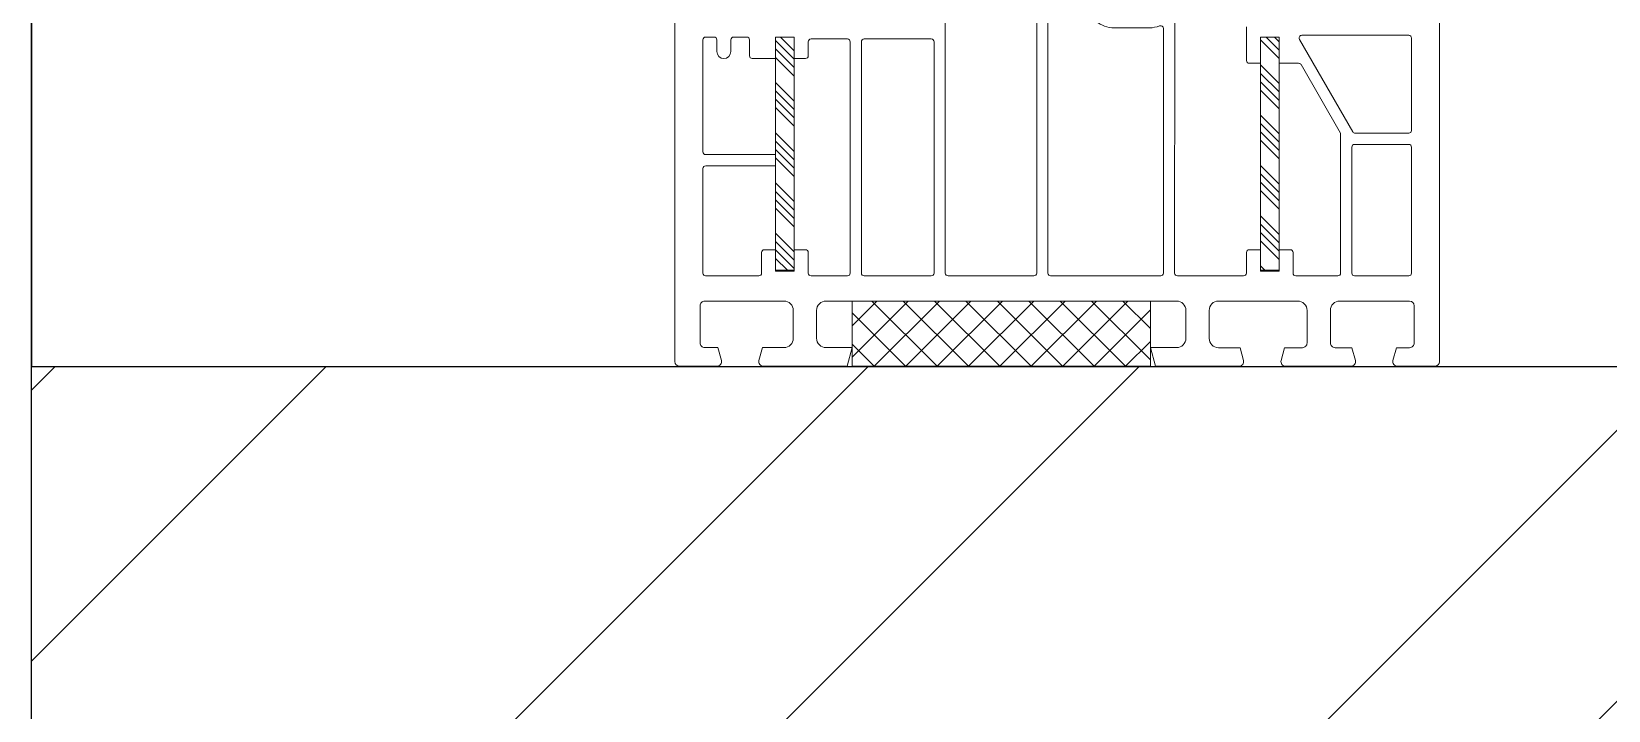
# Model space of a CAD drawing. Header units: millimetres. Extents: x 857 to 2168, y 576 to 1198.
# Drawn here: x 934.48 to 941.01, y 624.84 to 627.65 of the extents above; entities that cross this region are included whole.
import ezdxf

# ---------------------------------------------------------------- set-up
doc = ezdxf.new("R2010")
doc.units = ezdxf.units.MM
for name, color, linetype, lineweight in [('FP_A_DOOR_WIN', 140, 'Continuous', 18), ('PQI-A-IN-ELEV-PTRN', 249, 'Continuous', 0), ('WAL', 7, 'Continuous', 30)]:
    doc.layers.add(name, color=color, linetype=linetype, lineweight=lineweight)

# ---------------------------------------------------------------- blocks, each defined once
blk = doc.blocks.new('*X21')
at = {"color": 0}
for p, q in [((10.30352451880753, 18.73912722821214), (10.76437846124361, 19.19998117064821)), ((11.45845213388517, 17.19998117064824), (13.45845213388514, 19.19998117064821)), ((12.35647813388513, 17.19998117064824), (14.3564781338851, 19.19998117064821)), ((13.2545041338852, 17.19998117064824), (15.25450413388518, 19.19998117064821)), ((14.15253213388516, 17.19998117064824), (16.15253213388513, 19.19998117064821)), ((16.84660580652664, 17.19998117064821), (18.84660580652661, 19.19998117064818)), ((17.74463180652659, 17.19998117064821), (19.74463180652657, 19.19998117064818)), ((18.64265780652667, 17.19998117064821), (20.64265780652664, 19.19998117064818)), ((19.54068580652662, 17.19998117064821), (21.5406858065266, 19.19998117064818)), ((22.23475947916816, 17.19998117064824), (24.23475947916813, 19.19998117064821)), ((23.13278547916812, 17.19998117064824), (25.13278547916809, 19.19998117064821)), ((24.03081147916819, 17.19998117064824), (26.03081147916816, 19.19998117064821)), ((24.92883947916815, 17.19998117064824), (26.92883947916812, 19.19998117064821)), ((27.62291315180963, 17.19998117064824), (29.6229131518096, 19.19998117064824)), ((28.52093915180957, 17.19998117064824), (30.52093915180956, 19.19998117064824)), ((29.41896515180967, 17.19998117064824), (31.41896515180963, 19.19998117064824)), ((30.31699315180961, 17.19998117064824), (32.31699315180958, 19.19998117064824)), ((33.01106682445115, 17.19998117064824), (35.01106682445112, 19.19998117064821)), ((33.90909282445111, 17.19998117064824), (35.30352356513325, 18.59441191133038)), ((34.80711882445118, 17.19998117064824), (35.30352356513322, 17.69638591133028))]:
    blk.add_line(p, q, dxfattribs=at)
blk = doc.blocks.new('*X22')
at = {"color": 0}
for p, q in [((10.30352451880756, 69.92659028198557), (11.57693448095653, 71.20000024413456)), ((10.47496048095652, 69.20000024413457), (12.4749604809565, 71.20000024413456)), ((11.3729864809566, 69.20000024413457), (13.37298648095657, 71.20000024413456)), ((12.27101448095655, 69.20000024413457), (14.27101448095652, 71.20000024413456)), ((14.96508815359803, 69.20000024413456), (16.96508815359806, 71.20000024413459)), ((15.86311415359799, 69.20000024413456), (17.86311415359799, 71.20000024413456)), ((16.76114015359806, 69.20000024413456), (18.76114015359809, 71.20000024413459)), ((17.65916815359801, 69.20000024413456), (19.65916815359804, 71.20000024413459)), ((20.35324182623956, 69.20000024413457), (22.35324182623953, 71.20000024413456)), ((21.25126782623951, 69.20000024413457), (23.25126782623948, 71.20000024413456)), ((22.14929382623959, 69.20000024413457), (24.14929382623956, 71.20000024413456)), ((23.04732182623953, 69.20000024413457), (25.04732182623951, 71.20000024413456)), ((25.74139549888105, 69.20000024413456), (27.74139549888105, 71.20000024413459)), ((26.63942149888101, 69.20000024413456), (28.63942149888098, 71.20000024413456)), ((27.53744749888108, 69.20000024413456), (29.53744749888108, 71.20000024413459)), ((28.43547549888103, 69.20000024413456), (30.43547549888103, 71.20000024413459)), ((31.12954917152254, 69.20000024413457), (33.12954917152252, 71.20000024413456)), ((32.0275751715225, 69.20000024413457), (34.02757517152247, 71.20000024413456)), ((32.92560117152258, 69.20000024413457), (34.92560117152255, 71.20000024413456)), ((33.82362917152253, 69.20000024413457), (35.30352356513325, 70.67989463774529))]:
    blk.add_line(p, q, dxfattribs=at)
blk = doc.blocks.new('*X23')
at = {"color": 0}
for p, q in [((0.0005383051320713, 57.24967107694791), (5.750851450590445, 62.99998422240628)), ((0.0005383051320713, 60.61726712234884), (2.383255405189508, 62.99998422240625)), ((7.000546003182531, 56.98377885943518), (0.9843406402114354, 62.99998422240628)), ((7.000546003182531, 60.3513749048361), (4.351936685612361, 62.99998422240625)), ((0.0005383051320713, 53.88207503154697), (7.000546003182535, 60.88208272959744)), ((7.000546003182535, 53.61618281403425), (0.0005383051320642, 60.61619051208471)), ((0.0005383051320642, 50.51447898614604), (7.000546003182535, 57.51448668419651)), ((7.000546003182527, 50.2485867686333), (0.0005383051320642, 57.24859446668379)), ((0.0005383051320678, 47.14688294074512), (7.000546003182535, 54.14689063879557)), ((7.000546003182531, 46.88099072323239), (0.0005383051320678, 53.88099842128285)), ((0.0005383051320713, 43.77928689534417), (7.000546003182538, 50.77929459339465)), ((7.000546003182531, 43.51339467783145), (0.0005383051320642, 50.51340237588192)), ((0.0005383051320713, 40.41169084994325), (7.000546003182531, 47.41169854799371)), ((7.000546003182531, 40.14579863243053), (0.0005383051320607, 47.14580633048097)), ((0.0005383051320678, 37.04409480454231), (7.000546003182535, 44.04410250259277)), ((7.000546003182531, 36.77820258702958), (0.0005383051320642, 43.77821028508004)), ((0.0005383051320713, 33.67649875914138), (7.000546003182535, 40.67650645719186)), ((7.000546003182532, 33.41060654162865), (0.0005383051320642, 40.41061423967912)), ((0.6916198137976703, 30.99998422240605), (7.000546003182535, 37.30891041179093)), ((6.043572277004196, 30.99998422240605), (0.0005383051320642, 37.04301819427819)), ((4.059215859198601, 30.99998422240605), (7.000546003182535, 33.94131436638999)), ((2.675976231603264, 30.99998422240605), (0.0005383051320642, 33.67542214887726))]:
    blk.add_line(p, q, dxfattribs=at)
blk = doc.blocks.new('W6')
at = {"layer": 'FP_A_DOOR_WIN', "ltscale": 1000}
for points in [[(-43.99999911499617, 68.99999999998545), (-0.4994781577624963, 68.99999999998545, 0.4139096780676014), (-7.275957614183426e-12, 69.49948145913368), (-1.455191522836685e-11, 73.50031000404852, 0.4929517129257544), (-0.6290979359982884, 73.9830321107147), (-2.000000068670488, 73.615704101554), (-2.000000068670488, 72.19997839356074, -0.4144356774355186), (-2.500000068670488, 71.69997839356074), (-6.499745694629382, 71.69997839354619, -0.414367008579155), (-7.000007698057743, 72.20024039698183), (-7.000007698072295, 80.69957225614053, -0.4143369659042498), (-5.999586301870295, 81.69999365233525), (-3.000000068663212, 81.69999365233525, -0.4143049578969909), (-2.000000068670488, 80.69999365233525), (-2.000000068670488, 78.38427404784306), (-0.6291110894526355, 78.01694956309802, 0.4929506967190845), (-1.455191522836685e-11, 78.49966651081922), (-2.182787284255028e-11, 87.46411184692988), (-2.000000068655936, 88.00001577757939), (-2.000000068670488, 85.19999365233525, -0.4143049578969411), (-3.000000068663212, 84.19999365233525), (-5.999586302612443, 84.1999936523207, -0.4143369654716943), (-7.000007698065019, 85.20041504778783), (-7.000007698050467, 122.79954146409, -0.4143533526990125), (-5.999530333763687, 123.8000188293372), (-3.000000068663212, 123.8000188293372, -0.4142885970736059), (-2.000000068677764, 122.8000188293518), (-2.000000068663212, 120.0000157775794), (-1.455191522836685e-11, 120.5359044494544), (-1.455191522836685e-11, 129.5003290775785, 0.4929517128660395), (-0.6290979359691846, 129.9830511842156), (-2.000000068677764, 129.6157231750549), (-2.000000068663212, 127.3000188293372, -0.4143120868180035), (-3.000000068670488, 126.3000188293518), (-5.99961076364707, 126.3000188293372, -0.4143298034918506), (-7.000007698050467, 127.30041576433), (-7.000007698065019, 135.799581221072, -0.4143369658318687), (-5.999586301724776, 136.8000026168884), (-2.500000068670488, 136.8000026168738, -0.4144742986754296), (-2.000000068670488, 136.3000026168738), (-2.000000068670488, 134.3843083801185), (-0.6291340237730765, 134.0169747788605, 0.4929654584300433), (-7.275957614183426e-12, 134.4996989421779), (-1.455191522836685e-11, 141.5003297580697, 0.4929506969181903), (-0.6291110894308076, 141.9830467061111), (-2.000000068670488, 141.615722221366), (-2.000000068677764, 139.8000026168884, -0.414434189985133), (-2.500000068670488, 139.3000026168738), (-5.99958630168112, 139.3000026168738, -0.4143369660113899), (-7.000007698065019, 140.3004240132577), (-7.000007698065019, 147.800003093711, -0.414098729429669), (-6.500007698065019, 148.300003093711), (-2.500000068670488, 148.3000030936964, -0.4144742986754274), (-2.000000068670488, 147.800003093711), (-2.000000068670488, 146.3842926444922), (-0.6291055828696699, 146.0169666842849, 0.4929566355553249), (-2.182787284255028e-11, 146.4996946583706), (-7.275957614183426e-12, 150.5004513960157, 0.4139490408238861), (-0.4995485828476376, 151), (-61.83032138063572, 150.9999999999854, 0.3394264675312374)], [(-37.5170965881407, 122.600006622306), (-10.00000769806502, 122.600006622306, 0.4142030266674085), (-9.699958869947295, 122.9000096740638), (-9.69995886994002, 130.0000157775794, 0.4141963976965044), (-10.00000769806502, 130.3000188293372), (-12.19995886994002, 130.3000188293372, -0.4140292785832155), (-12.50000769805047, 130.600006622306), (-12.50000769806502, 131.8000188293372), (-10.19995886994002, 131.8000188293372), (-10.19995886993274, 133.8000188293372), (-12.5000076980723, 133.8000188293372), (-12.50000769805774, 135.0000148239196, -0.4139702998837983), (-12.19995886994002, 135.3000026168738), (-10.00000769805774, 135.3000026168738, 0.4142030266674119), (-9.699958869947295, 135.6000056686316), (-9.699958869932743, 140.1000056686316, 0.4142044984145784), (-10.0000076980723, 140.4000087203895), (-25.0000067443907, 140.4000087203895), (-32.3499823303282, 136.156478446952, 0.2674938169305716), (-32.5000067443907, 135.8966670455848), (-32.5000067443907, 133.8000188293372), (-35.30298526002298, 133.8000188293372), (-35.30298526002298, 131.8000188293372), (-32.5000067443907, 131.8000188293518), (-32.5000067443907, 130.6000066223205, -0.4145345493896562), (-32.79993350219593, 130.3000188293372), (-36.41559512329695, 130.3000188293372)]]:
    blk.add_lwpolyline(points, format="xyb", dxfattribs=at)
for points in [[(-25.29993350219593, 148.0000000419386), (-35.19995791625843, 148.0000000419532, 0.4140292785832238), (-35.5000067443907, 147.7000122489844), (-35.5000067443907, 136.2430873336707, 0.5772022970934038), (-35.04993350221775, 135.9832759323035), (-25.1499090881407, 141.6990504684363, 0.2684604651901341), (-25.0000067443907, 141.9588466110145), (-25.0000067443907, 147.7000122489844, 0.4145345493896796)], [(-23.50000674440525, 148.0000000419677, 0.414446558721607), (-23.79993350221048, 147.7000122489844), (-23.79993350221048, 141.900008720404, 0.414396574859442), (-23.50000674438343, 141.6000056686316), (-10.00000769806502, 141.6000056686462, 0.4142093281120125), (-9.69995886994002, 141.9000087203895), (-9.69995886994002, 147.7000122489844, 0.4142593434475252), (-10.00000769806502, 148.0000000419532)], [(-39.2999335022032, 109.3000188293372, 0.4144015116581049), (-39.0000067443907, 109.0000157775794), (-10.00000769806502, 109.0000157775794, 0.4142148541247277), (-9.69995886994002, 109.3000188293518), (-9.69995886994002, 121.100006622306, 0.414214854124726), (-10.00000769806502, 121.4000096740783), (-36.22947191312414, 121.4000096740638, 0.528872720290619), (-36.50861144324153, 120.9900955133344, -0.0940549027479526), (-36.30000674437906, 119.8909539060987), (-36.30000674438634, 116.1091528111283, -0.1763253012443349), (-37.00186085124733, 114.1808049551182), (-39.2999335022032, 111.4420323791419)], [(-39.00000674438343, 107.8000188293372, 0.4143827703315865), (-39.2999335022032, 107.5000157775794), (-39.29993350221048, 98.3000188293372, 0.414401511658084), (-39.00000674437615, 98.00001577757939), (-10.00000769806502, 98.00001577757939, 0.4142148541246948), (-9.69995886994002, 98.3000188293372), (-9.69995886994002, 107.5000157775794, 0.4141963976965063), (-10.00000769806502, 107.8000188293372)], [(-35.0999823303282, 89.3000188293372, 0.4139852398019328), (-34.79993350218865, 89.00001577757939), (-10.00000769806502, 89.00001577757939, 0.4142148541247121), (-9.699958869932743, 89.30001882935176), (-9.69995886994002, 96.50001577757939, 0.4141963976964854), (-10.00000769806502, 96.8000188293372), (-34.79993350218865, 96.8000188293372, 0.4139662165893271), (-35.0999823303282, 96.50001577757939)], [(-34.79993350221048, 87.8000188293372, 0.4139662165893136), (-35.0999823303282, 87.50001577757939), (-35.0999823303282, 83.59998754883418, 0.4140292785831756), (-34.79993350221048, 83.29999975587998), (-33.30298526002298, 83.29999975585088, -0.4141085436035726), (-33.00293643188343, 82.99999670409306), (-33.00293643188343, 81.79999975585088), (-35.30298526000843, 81.79999975585088), (-35.30298526002298, 79.79999975586543), (-33.0029364318907, 79.79999975585088), (-33.00293643189798, 77.29999975585088, -0.4141263061559287), (-33.30298526000843, 76.99999670409306), (-35.0000067443907, 76.99999670409306, 0.4143884253417801), (-35.2999335022032, 76.69999365233525), (-35.2999335022032, 75.29999975585088, 0.414401511658084), (-35.00000674439798, 74.99999670409306), (-33.75000674439798, 74.99999670409306, -0.9999999999999998), (-33.7500067443907, 73.49999670410762), (-35.0000067443907, 73.49999670409306, 0.4143884253418081), (-35.2999335022032, 73.19999365233525), (-35.2999335022032, 72.29998449706181, 0.4144468047251854), (-35.0000067443907, 71.99999670409306), (-23.0000067443907, 71.99999670410762, 0.4142590713235129), (-22.6999579162657, 72.29998449706181), (-22.6999579162657, 79.79999975586543), (-21.50000674437615, 79.79999975585088), (-21.50000674438343, 72.29998449707637, 0.4140296505507563), (-21.19995791625843, 71.99999670410762), (-10.00000769806502, 71.99999670409306, 0.4142590713234921), (-9.69995886994002, 72.29998449706181), (-9.69995886994002, 77.99999670409306, 0.4141963976965218), (-10.00000769805047, 78.29999975585088), (-12.19995886994002, 78.29999975585088, -0.4140292785832397), (-12.50000769806502, 78.59998754881963), (-12.50000769806502, 79.79999975585088), (-10.19995886992547, 79.79999975585088), (-10.1999588699473, 81.79999975585088), (-12.5000076980723, 81.79999975585088), (-12.50000769805774, 82.99999670409306, -0.4139662165893462), (-12.19995886994002, 83.29999975586543), (-10.00000769806502, 83.29999975585088, 0.4142593434475394), (-9.69995886994002, 83.59998754881963), (-9.699958869954571, 87.50001577757939, 0.4141963976964853), (-10.00000769806502, 87.8000188293372)]]:
    blk.add_lwpolyline(points, format="xyb", close=True, dxfattribs=at)
for points in [[(-35.30298526002298, 133.8000188293372), (-35.30298526002298, 131.8000188293372), (-10.30298621368274, 131.8000188293372), (-10.30298621369002, 133.8000188293372)], [(-2.91038304567337e-11, 88.00001577757939), (-7.000007698057743, 88.00001577756484), (-7.000007698065019, 120.0000157775794), (-7.275957614183426e-12, 120.0000157775794)], [(-35.30298526000843, 81.79999975585088), (-35.30298526002298, 79.79999975586543), (-10.30298621368274, 79.79999975585088), (-10.30298621369002, 81.79999975585088)]]:
    blk.add_lwpolyline(points, close=True, dxfattribs=at)
at = {"layer": 'PQI-A-IN-ELEV-PTRN', "ltscale": 1000}
blk.add_line((0, 0), (-1000, 1.455191522836685e-11), dxfattribs=at)
at = {"layer": 'FP_A_DOOR_WIN', "ltscale": 1000, "rotation": 179.9999999999999}
for name in ['*X21', '*X23', '*X22']:
    blk.add_blockref(name, (0.0005383051175158471, 150.9999999999854), dxfattribs=at)

msp = doc.modelspace()

# ---------------------------------------------------------------- hatches: boundary and pattern name
at = {"layer": 'WAL', "lineweight": -2}
h = msp.add_hatch(dxfattribs=at)
h.set_pattern_fill('ANSI32', color=256, scale=0.25)
h.set_pattern_definition([(45, (-629.0592003473566, 1965.498839343471), (-1.683798022700467, 1.683798022700467), []), (45, (-627.9366678473566, 1965.498839343471), (-1.683798022700467, 1.683798022700467), [])])
h.paths.add_polyline_path([(934.4784900855884, 665.2671553298669), (942.4784900855884, 665.2671553298669), (942.4784900855882, 708.956343534353), (934.4784900855882, 708.9563435343528)])
h.paths.add_polyline_path([(934.4784900855884, 589.0329708659938), (942.4784900855886, 589.0329708659938), (942.4784900855884, 597.8537670079472), (942.4784900855884, 626.2671553298669), (934.4784900855884, 626.2671553298669)])

# ---------------------------------------------------------------- linework, layer by layer
for p, q in [((934.4784900855884, 594.5116868973957), (934.4784900855884, 689.2671553298667)), ((934.4784900855884, 665.2671553298669), (934.4784900855884, 626.2671553298669)), ((934.4784900855884, 626.2671553298669), (942.4784900855884, 626.2671553298669))]:
    msp.add_line(p, q, dxfattribs=at)

# ---------------------------------------------------------------- block references
at = {"layer": 'WAL', "lineweight": -2, "xscale": 0.03863196438221001, "yscale": 0.03863196438221001, "zscale": 0.03863196438221001, "rotation": 269.9972457711979}
msp.add_blockref('W6', (934.4784900855882, 626.2675267403624), dxfattribs=at)

doc.saveas('drawing.dxf')
